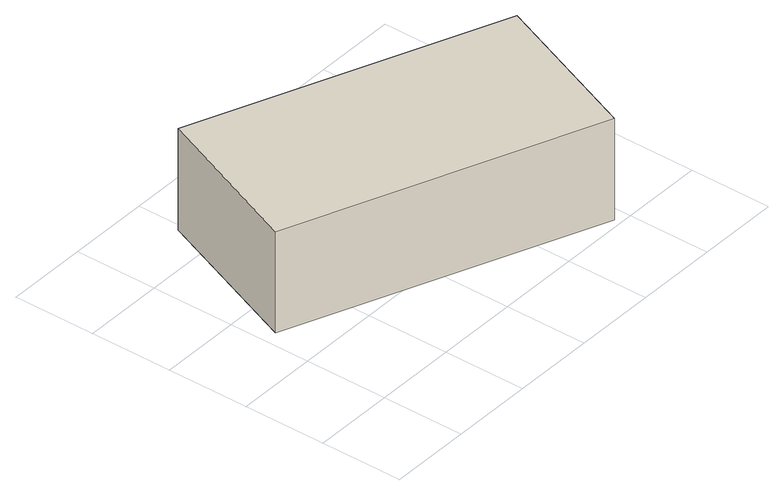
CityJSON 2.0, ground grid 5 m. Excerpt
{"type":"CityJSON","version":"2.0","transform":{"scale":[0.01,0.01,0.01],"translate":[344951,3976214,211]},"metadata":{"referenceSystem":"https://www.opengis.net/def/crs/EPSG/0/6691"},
"CityObjects":{
"building1":{"type":"Building","attributes":{"measuredHeight":8.2},"geometry":[{"type":"Solid","lod":"1","boundaries":[[[[0,1,2,3]],[[2,4,5,3]],[[1,6,4,2]],[[0,7,6,1]],[[3,5,7,0]],[[4,6,7,5]]]]}]}
},
"vertices":[
[2302,981,64],[1923,41,64],[88,779,64],[467,1720,64],[88,779,704],[467,1720,704],[1923,41,704],[2302,981,704]
]}
